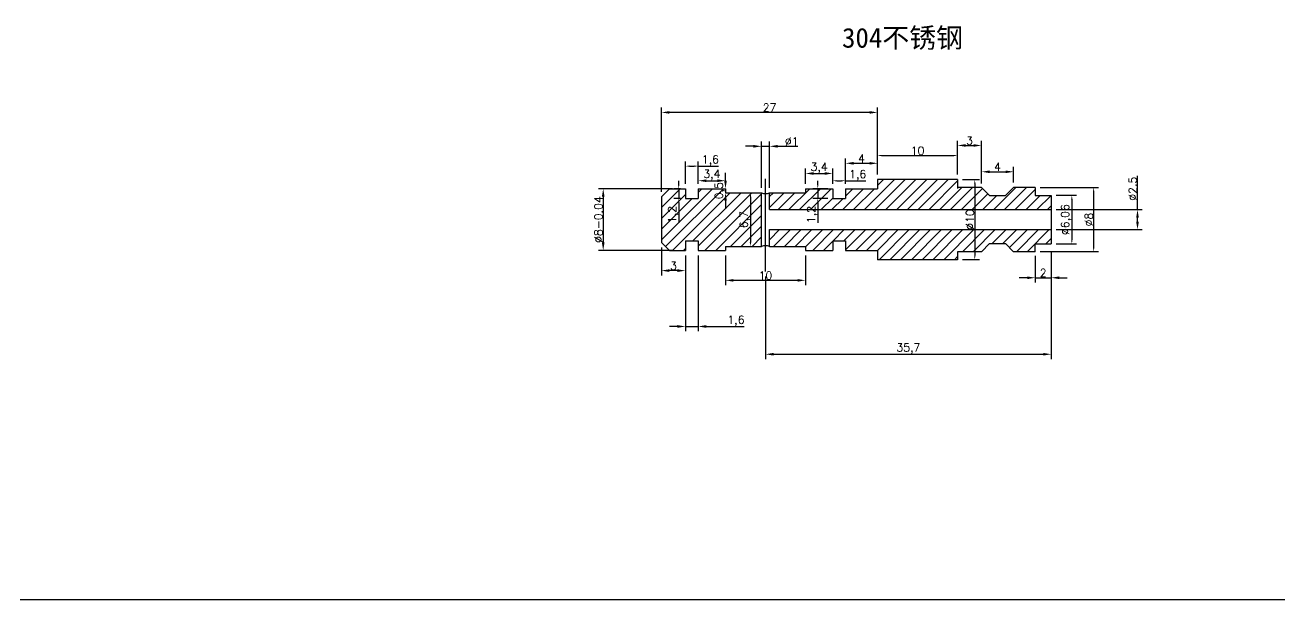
# Model space of a CAD drawing. Header units: millimetres. Extents: x 6817 to 15937, y -5221 to -164.
# Drawn here: x 9699.4 to 9856.1, y -1694 to -1622.3 of the extents above; entities that cross this region are included whole.
import ezdxf

# ---------------------------------------------------------------- set-up
doc = ezdxf.new("R2010")
doc.units = ezdxf.units.MM
doc.linetypes.add('DASHDOTX3', pattern=[508, 254, -127, 0, -127])
doc.layers.add('中线', color=1, linetype='DASHDOTX3', lineweight=13)
doc.layers.add('粗线', color=7, linetype='Continuous', lineweight=80)
doc.layers.add('图层2', color=108, linetype='Continuous')
doc.styles.get("Standard").update_dxf_attribs({"font": 'txt', "bigfont": 'gbcbig.shx'})
doc.dimstyles.new('ISO-25', dxfattribs={"dimtxt": 1, "dimasz": 0.5, "dimexe": 0.6, "dimexo": 0.625, "dimgap": 0.1, "dimtad": 1, "dimtxsty": 'Standard', "dimcen": 2.5, "dimadec": 0, "dimazin": 0, "dimtfac": 1, "dimtmove": 0, "dimatfit": 3, "dimfxl": 0, "dimarcsym": 0})

# ---------------------------------------------------------------- blocks, each defined once
blk = doc.blocks.new('*D340')
at = {"color": 0, "lineweight": -2, "transparency": 16777216}
for p, q in [((9838.35, -1645.29), (9838.35, -1641.09)), ((9828.2, -1645.29), (9838.95, -1645.29)), ((9838.35, -1646.79), (9838.35, -1646.29)), ((9828.2, -1647.79), (9838.95, -1647.79))]:
    blk.add_line(p, q, dxfattribs=at)
at = {"color": 0, "transparency": 16777216}
for points in [[(9838.19, -1646.29), (9838.52, -1646.29), (9838.35, -1645.29)], [(9838.19, -1646.79), (9838.52, -1646.79), (9838.35, -1647.79)]]:
    blk.add_solid(points, dxfattribs=at)
at = {"layer": 'Defpoints', "color": 0, "transparency": 16777216}
for p in [(9827.57, -1645.29), (9838.35, -1645.29), (9827.57, -1647.79)]:
    blk.add_point(p, dxfattribs=at)
at = {"color": 0, "transparency": 16777216, "insert": (9837.75, -1642.69), "char_height": 1, "attachment_point": 5, "rotation": 90}
blk.add_mtext('%%c2.5', dxfattribs=at)
blk = doc.blocks.new('*D341')
at = {"color": 0, "lineweight": -2, "transparency": 16777216}
for p, q in [((9827.57, -1650.52), (9827.57, -1663.95)), ((9791.87, -1653.64), (9791.87, -1663.95)), ((9792.87, -1663.35), (9826.57, -1663.35))]:
    blk.add_line(p, q, dxfattribs=at)
at = {"color": 0, "transparency": 16777216}
for points in [[(9792.87, -1663.18), (9792.87, -1663.51), (9791.87, -1663.35)], [(9826.57, -1663.18), (9826.57, -1663.51), (9827.57, -1663.35)]]:
    blk.add_solid(points, dxfattribs=at)
at = {"layer": 'Defpoints', "color": 0, "transparency": 16777216}
for p in [(9827.57, -1649.89), (9791.87, -1653.02), (9827.57, -1663.35)]:
    blk.add_point(p, dxfattribs=at)
at = {"color": 0, "transparency": 16777216, "insert": (9809.72, -1662.66), "char_height": 1, "attachment_point": 5}
blk.add_mtext('35,7', dxfattribs=at)
blk = doc.blocks.new('*D342')
at = {"color": 0, "lineweight": -2, "transparency": 16777216}
for p, q in [((9791.37, -1642.57), (9791.37, -1636.79)), ((9792.37, -1642.57), (9792.37, -1636.79)), ((9790.37, -1637.39), (9789.37, -1637.39)), ((9791.37, -1637.39), (9792.37, -1637.39)), ((9793.37, -1637.39), (9795.91, -1637.39))]:
    blk.add_line(p, q, dxfattribs=at)
at = {"color": 0, "transparency": 16777216}
for points in [[(9790.37, -1637.23), (9790.37, -1637.56), (9791.37, -1637.39)], [(9793.37, -1637.23), (9793.37, -1637.56), (9792.37, -1637.39)]]:
    blk.add_solid(points, dxfattribs=at)
at = {"layer": 'Defpoints', "color": 0, "transparency": 16777216}
for p in [(9792.37, -1637.39), (9791.37, -1643.19), (9792.37, -1643.19)]:
    blk.add_point(p, dxfattribs=at)
at = {"color": 0, "transparency": 16777216, "insert": (9795.14, -1636.79), "char_height": 1, "attachment_point": 5}
blk.add_mtext('%%c1', dxfattribs=at)
blk = doc.blocks.new('*D343')
at = {"color": 0, "lineweight": -2, "transparency": 16777216}
for p, q in [((9778.87, -1643.07), (9778.87, -1632.56)), ((9804.87, -1633.16), (9779.87, -1633.16)), ((9805.87, -1639.42), (9805.87, -1632.56))]:
    blk.add_line(p, q, dxfattribs=at)
at = {"color": 0, "transparency": 16777216}
for points in [[(9779.87, -1633), (9779.87, -1633.33), (9778.87, -1633.16)], [(9804.87, -1633), (9804.87, -1633.33), (9805.87, -1633.16)]]:
    blk.add_solid(points, dxfattribs=at)
at = {"layer": 'Defpoints', "color": 0, "transparency": 16777216}
for p in [(9778.87, -1633.16), (9805.87, -1640.04), (9778.87, -1643.69)]:
    blk.add_point(p, dxfattribs=at)
at = {"color": 0, "transparency": 16777216, "insert": (9792.37, -1632.56), "char_height": 1, "attachment_point": 5}
blk.add_mtext('27', dxfattribs=at)
blk = doc.blocks.new('*D344')
at = {"color": 0, "lineweight": -2, "transparency": 16777216}
for p, q in [((9780.25, -1642.69), (9770.99, -1642.69)), ((9771.59, -1643.69), (9771.59, -1649.39)), ((9780.25, -1650.39), (9770.99, -1650.39))]:
    blk.add_line(p, q, dxfattribs=at)
at = {"color": 0, "transparency": 16777216}
for points in [[(9771.42, -1643.69), (9771.76, -1643.69), (9771.59, -1642.69)], [(9771.42, -1649.39), (9771.76, -1649.39), (9771.59, -1650.39)]]:
    blk.add_solid(points, dxfattribs=at)
at = {"layer": 'Defpoints', "color": 0, "transparency": 16777216}
for p in [(9780.87, -1642.69), (9771.59, -1650.39), (9780.87, -1650.39)]:
    blk.add_point(p, dxfattribs=at)
at = {"color": 0, "transparency": 16777216, "insert": (9770.99, -1646.54), "char_height": 1, "attachment_point": 5, "rotation": 90}
blk.add_mtext('%%C8-0.04', dxfattribs=at)
blk = doc.blocks.new('*D285')
at = {"color": 0, "lineweight": -2, "transparency": 16777216}
for p, q in [((9781.87, -1651.02), (9781.87, -1660.48)), ((9783.47, -1651.02), (9783.47, -1660.48)), ((9780.87, -1659.88), (9779.87, -1659.88)), ((9781.87, -1659.88), (9783.47, -1659.88)), ((9784.47, -1659.88), (9789.2, -1659.88))]:
    blk.add_line(p, q, dxfattribs=at)
at = {"color": 0, "transparency": 16777216}
for points in [[(9780.87, -1659.71), (9780.87, -1660.05), (9781.87, -1659.88)], [(9784.47, -1659.71), (9784.47, -1660.05), (9783.47, -1659.88)]]:
    blk.add_solid(points, dxfattribs=at)
at = {"layer": 'Defpoints', "color": 0, "transparency": 16777216}
for p in [(9781.87, -1650.39), (9783.47, -1650.39), (9783.47, -1659.88)]:
    blk.add_point(p, dxfattribs=at)
at = {"color": 0, "transparency": 16777216, "insert": (9788.18, -1659.2), "char_height": 1, "attachment_point": 5}
blk.add_mtext('1,6', dxfattribs=at)
blk = doc.blocks.new('*D345')
at = {"color": 0, "lineweight": -2, "transparency": 16777216}
for p, q in [((9786.87, -1641.69), (9786.87, -1640.69)), ((9786.25, -1642.69), (9786.27, -1642.69)), ((9786.25, -1643.19), (9786.27, -1643.19)), ((9786.87, -1642.69), (9786.87, -1643.19)), ((9786.87, -1644.19), (9786.87, -1645.19))]:
    blk.add_line(p, q, dxfattribs=at)
at = {"color": 0, "transparency": 16777216}
for points in [[(9786.71, -1641.69), (9787.04, -1641.69), (9786.87, -1642.69)], [(9786.71, -1644.19), (9787.04, -1644.19), (9786.87, -1643.19)]]:
    blk.add_solid(points, dxfattribs=at)
at = {"layer": 'Defpoints', "color": 0, "transparency": 16777216}
for p in [(9786.87, -1642.69), (9786.87, -1643.19), (9786.87, -1643.19)]:
    blk.add_point(p, dxfattribs=at)
at = {"color": 0, "lineweight": -2, "transparency": 16777216, "insert": (9786.19, -1642.94), "char_height": 1, "attachment_point": 5, "rotation": 90}
blk.add_mtext('0,5', dxfattribs=at)
blk = doc.blocks.new('*D346')
at = {"color": 0, "lineweight": -2, "transparency": 16777216}
for p, q in [((9783.47, -1642.07), (9783.47, -1641.09)), ((9786.87, -1642.07), (9786.87, -1641.09)), ((9784.47, -1641.69), (9785.87, -1641.69))]:
    blk.add_line(p, q, dxfattribs=at)
at = {"color": 0, "transparency": 16777216}
for points in [[(9784.47, -1641.52), (9784.47, -1641.85), (9783.47, -1641.69)], [(9785.87, -1641.52), (9785.87, -1641.85), (9786.87, -1641.69)]]:
    blk.add_solid(points, dxfattribs=at)
at = {"layer": 'Defpoints', "color": 0, "transparency": 16777216}
for p in [(9783.47, -1642.69), (9786.87, -1641.69), (9786.87, -1642.69)]:
    blk.add_point(p, dxfattribs=at)
at = {"color": 0, "lineweight": -2, "transparency": 16777216, "insert": (9785.17, -1641), "char_height": 1, "attachment_point": 5}
blk.add_mtext('3,4', dxfattribs=at)
blk = doc.blocks.new('*D347')
at = {"color": 0, "lineweight": -2, "transparency": 16777216}
for p, q in [((9786.87, -1651.02), (9786.87, -1654.72)), ((9796.87, -1651.02), (9796.87, -1654.72)), ((9787.87, -1654.12), (9795.87, -1654.12))]:
    blk.add_line(p, q, dxfattribs=at)
at = {"color": 0, "transparency": 16777216}
for points in [[(9787.87, -1653.96), (9787.87, -1654.29), (9786.87, -1654.12)], [(9795.87, -1653.96), (9795.87, -1654.29), (9796.87, -1654.12)]]:
    blk.add_solid(points, dxfattribs=at)
at = {"layer": 'Defpoints', "color": 0, "transparency": 16777216}
for p in [(9786.87, -1650.39), (9796.87, -1650.39), (9796.87, -1654.12)]:
    blk.add_point(p, dxfattribs=at)
at = {"color": 0, "transparency": 16777216, "insert": (9791.87, -1653.52), "char_height": 1, "attachment_point": 5}
blk.add_mtext('10', dxfattribs=at)
blk = doc.blocks.new('*D348')
at = {"color": 0, "lineweight": -2, "transparency": 16777216}
for p, q in [((9796.87, -1642.07), (9796.87, -1640.18)), ((9797.87, -1640.78), (9799.27, -1640.78)), ((9800.27, -1642.07), (9800.27, -1640.18))]:
    blk.add_line(p, q, dxfattribs=at)
at = {"color": 0, "transparency": 16777216}
for points in [[(9797.87, -1640.62), (9797.87, -1640.95), (9796.87, -1640.78)], [(9799.27, -1640.62), (9799.27, -1640.95), (9800.27, -1640.78)]]:
    blk.add_solid(points, dxfattribs=at)
at = {"layer": 'Defpoints', "color": 0, "transparency": 16777216}
for p in [(9800.27, -1640.78), (9796.87, -1642.69), (9800.27, -1642.69)]:
    blk.add_point(p, dxfattribs=at)
at = {"color": 0, "lineweight": -2, "transparency": 16777216, "insert": (9798.57, -1640.1), "char_height": 1, "attachment_point": 5}
blk.add_mtext('3,4', dxfattribs=at)
blk = doc.blocks.new('*D349')
at = {"color": 0, "lineweight": -2, "transparency": 16777216}
for p, q in [((9801.87, -1642.07), (9801.87, -1638.91)), ((9802.87, -1639.51), (9804.87, -1639.51)), ((9805.87, -1640.92), (9805.87, -1638.91))]:
    blk.add_line(p, q, dxfattribs=at)
at = {"color": 0, "transparency": 16777216}
for points in [[(9802.87, -1639.35), (9802.87, -1639.68), (9801.87, -1639.51)], [(9804.87, -1639.35), (9804.87, -1639.68), (9805.87, -1639.51)]]:
    blk.add_solid(points, dxfattribs=at)
at = {"layer": 'Defpoints', "color": 0, "transparency": 16777216}
for p in [(9805.87, -1639.51), (9805.87, -1641.54), (9801.87, -1642.69)]:
    blk.add_point(p, dxfattribs=at)
at = {"color": 0, "lineweight": -2, "transparency": 16777216, "insert": (9803.87, -1638.91), "char_height": 1, "attachment_point": 5}
blk.add_mtext('4', dxfattribs=at)
blk = doc.blocks.new('*D350')
at = {"color": 0, "lineweight": -2, "transparency": 16777216}
for p, q in [((9815.87, -1640.92), (9815.87, -1636.69)), ((9818.87, -1641.92), (9818.87, -1636.69)), ((9816.87, -1637.29), (9817.87, -1637.29))]:
    blk.add_line(p, q, dxfattribs=at)
at = {"color": 0, "transparency": 16777216}
for points in [[(9816.87, -1637.12), (9816.87, -1637.45), (9815.87, -1637.29)], [(9817.87, -1637.12), (9817.87, -1637.45), (9818.87, -1637.29)]]:
    blk.add_solid(points, dxfattribs=at)
at = {"layer": 'Defpoints', "color": 0, "transparency": 16777216}
for p in [(9818.87, -1637.29), (9815.87, -1641.54), (9818.87, -1642.54)]:
    blk.add_point(p, dxfattribs=at)
at = {"color": 0, "transparency": 16777216, "insert": (9817.37, -1636.69), "char_height": 1, "attachment_point": 5}
blk.add_mtext('3', dxfattribs=at)
blk = doc.blocks.new('*D351')
at = {"color": 0, "lineweight": -2, "transparency": 16777216}
for p, q in [((9818.87, -1642.02), (9818.87, -1639.97)), ((9822.87, -1641.92), (9822.87, -1639.97)), ((9819.87, -1640.57), (9821.87, -1640.57))]:
    blk.add_line(p, q, dxfattribs=at)
at = {"color": 0, "transparency": 16777216}
for points in [[(9819.87, -1640.41), (9819.87, -1640.74), (9818.87, -1640.57)], [(9821.87, -1640.41), (9821.87, -1640.74), (9822.87, -1640.57)]]:
    blk.add_solid(points, dxfattribs=at)
at = {"layer": 'Defpoints', "color": 0, "transparency": 16777216}
for p in [(9822.87, -1640.57), (9818.87, -1642.64), (9822.87, -1642.54)]:
    blk.add_point(p, dxfattribs=at)
at = {"color": 0, "lineweight": -2, "transparency": 16777216, "insert": (9820.87, -1639.97), "char_height": 1, "attachment_point": 5}
blk.add_mtext('4', dxfattribs=at)
blk = doc.blocks.new('*D286')
at = {"color": 0, "lineweight": -2, "transparency": 16777216}
for p, q in [((9825.57, -1651.07), (9825.57, -1654.4)), ((9824.57, -1653.8), (9823.57, -1653.8)), ((9825.57, -1653.8), (9827.57, -1653.8)), ((9827.57, -1653.17), (9827.57, -1653.2)), ((9828.57, -1653.8), (9829.57, -1653.8))]:
    blk.add_line(p, q, dxfattribs=at)
at = {"color": 0, "transparency": 16777216}
for points in [[(9824.57, -1653.63), (9824.57, -1653.97), (9825.57, -1653.8)], [(9828.57, -1653.63), (9828.57, -1653.97), (9827.57, -1653.8)]]:
    blk.add_solid(points, dxfattribs=at)
at = {"layer": 'Defpoints', "color": 0, "transparency": 16777216}
for p in [(9825.57, -1650.44), (9827.57, -1653.8), (9827.57, -1653.8)]:
    blk.add_point(p, dxfattribs=at)
at = {"color": 0, "transparency": 16777216, "insert": (9826.57, -1653.2), "char_height": 1, "attachment_point": 5}
blk.add_mtext('2', dxfattribs=at)
blk = doc.blocks.new('*D352')
at = {"color": 0, "lineweight": -2, "transparency": 16777216}
for p, q in [((9778.87, -1650.02), (9778.87, -1653.51)), ((9781.87, -1651.02), (9781.87, -1653.51)), ((9780.87, -1652.91), (9779.87, -1652.91))]:
    blk.add_line(p, q, dxfattribs=at)
at = {"color": 0, "transparency": 16777216}
for points in [[(9779.87, -1652.74), (9779.87, -1653.08), (9778.87, -1652.91)], [(9780.87, -1652.74), (9780.87, -1653.08), (9781.87, -1652.91)]]:
    blk.add_solid(points, dxfattribs=at)
at = {"layer": 'Defpoints', "color": 0, "transparency": 16777216}
for p in [(9778.87, -1649.39), (9781.87, -1650.39), (9778.87, -1652.91)]:
    blk.add_point(p, dxfattribs=at)
at = {"color": 0, "transparency": 16777216, "insert": (9780.37, -1652.31), "char_height": 1, "attachment_point": 5}
blk.add_mtext('3', dxfattribs=at)
blk = doc.blocks.new('*D432')
at = {"layer": 'Defpoints', "color": 0, "linetype": 'ByBlock', "transparency": 16777216}
for p in [(9825.57, -1642.54), (9825.57, -1650.54), (9832.87, -1650.54)]:
    blk.add_point(p, dxfattribs=at)
at = {"layer": '图层2', "color": 0, "linetype": 'ByBlock', "lineweight": -2, "transparency": 16777216}
for p, q in [((9826.2, -1642.54), (9833.47, -1642.54)), ((9832.87, -1643.04), (9832.87, -1650.04)), ((9826.2, -1650.54), (9833.47, -1650.54))]:
    blk.add_line(p, q, dxfattribs=at)
at = {"layer": '图层2', "color": 0, "linetype": 'ByBlock', "transparency": 16777216}
for points in [[(9832.79, -1643.04), (9832.96, -1643.04), (9832.87, -1642.54)], [(9832.79, -1650.04), (9832.96, -1650.04), (9832.87, -1650.54)]]:
    blk.add_solid(points, dxfattribs=at)
at = {"layer": '图层2', "color": 0, "linetype": 'ByBlock', "transparency": 16777216, "insert": (9832.27, -1646.54), "char_height": 1, "attachment_point": 5, "rotation": 90}
blk.add_mtext('%%C8', dxfattribs=at)
blk = doc.blocks.new('*D433')
at = {"layer": 'Defpoints', "color": 0, "linetype": 'ByBlock', "transparency": 16777216}
for p in [(9827.57, -1643.51), (9827.57, -1649.57), (9830.15, -1649.57)]:
    blk.add_point(p, dxfattribs=at)
at = {"layer": '图层2', "color": 0, "linetype": 'ByBlock', "lineweight": -2, "transparency": 16777216}
for p, q in [((9828.2, -1643.51), (9830.75, -1643.51)), ((9830.15, -1644.01), (9830.15, -1649.07)), ((9828.2, -1649.57), (9830.75, -1649.57))]:
    blk.add_line(p, q, dxfattribs=at)
at = {"layer": '图层2', "color": 0, "linetype": 'ByBlock', "transparency": 16777216}
for points in [[(9830.06, -1644.01), (9830.23, -1644.01), (9830.15, -1643.51)], [(9830.06, -1649.07), (9830.23, -1649.07), (9830.15, -1649.57)]]:
    blk.add_solid(points, dxfattribs=at)
at = {"layer": '图层2', "color": 0, "linetype": 'ByBlock', "transparency": 16777216, "insert": (9829.46, -1646.54), "char_height": 1, "attachment_point": 5, "rotation": 90}
blk.add_mtext('%%C6,06', dxfattribs=at)
blk = doc.blocks.new('*D434')
at = {"layer": 'Defpoints', "color": 0, "linetype": 'ByBlock', "transparency": 16777216}
for p in [(9815.87, -1641.54), (9815.87, -1651.54), (9818.02, -1651.54)]:
    blk.add_point(p, dxfattribs=at)
at = {"layer": '图层2', "color": 0, "linetype": 'ByBlock', "lineweight": -2, "transparency": 16777216}
for p, q in [((9816.5, -1641.54), (9818.62, -1641.54)), ((9818.02, -1642.04), (9818.02, -1651.04)), ((9816.5, -1651.54), (9818.62, -1651.54))]:
    blk.add_line(p, q, dxfattribs=at)
at = {"layer": '图层2', "color": 0, "linetype": 'ByBlock', "transparency": 16777216}
for points in [[(9817.94, -1642.04), (9818.1, -1642.04), (9818.02, -1641.54)], [(9817.94, -1651.04), (9818.1, -1651.04), (9818.02, -1651.54)]]:
    blk.add_solid(points, dxfattribs=at)
at = {"layer": '图层2', "color": 0, "linetype": 'ByBlock', "transparency": 16777216, "insert": (9817.42, -1646.54), "char_height": 1, "attachment_point": 5, "rotation": 90}
blk.add_mtext('%%C10', dxfattribs=at)
blk = doc.blocks.new('*D435')
at = {"layer": 'Defpoints', "color": 0, "linetype": 'ByBlock', "transparency": 16777216}
for p in [(9815.87, -1638.55), (9805.87, -1641.54), (9815.87, -1641.54)]:
    blk.add_point(p, dxfattribs=at)
at = {"layer": '图层2', "color": 0, "linetype": 'ByBlock', "lineweight": -2, "transparency": 16777216}
for p, q in [((9805.87, -1640.92), (9805.87, -1637.95)), ((9815.87, -1640.92), (9815.87, -1637.95)), ((9806.37, -1638.55), (9815.37, -1638.55))]:
    blk.add_line(p, q, dxfattribs=at)
at = {"layer": '图层2', "color": 0, "linetype": 'ByBlock', "transparency": 16777216}
for points in [[(9806.37, -1638.46), (9806.37, -1638.63), (9805.87, -1638.55)], [(9815.37, -1638.46), (9815.37, -1638.63), (9815.87, -1638.55)]]:
    blk.add_solid(points, dxfattribs=at)
at = {"layer": '图层2', "color": 0, "linetype": 'ByBlock', "transparency": 16777216, "insert": (9810.87, -1637.95), "char_height": 1, "attachment_point": 5}
blk.add_mtext('10', dxfattribs=at)
blk = doc.blocks.new('*D436')
at = {"layer": 'Defpoints', "color": 0, "linetype": 'ByBlock', "transparency": 16777216}
for p in [(9800.27, -1642.69), (9801.87, -1641.69), (9801.87, -1642.69)]:
    blk.add_point(p, dxfattribs=at)
at = {"layer": '图层2', "color": 0, "linetype": 'ByBlock', "lineweight": -2, "transparency": 16777216}
for p, q in [((9800.27, -1642.07), (9800.27, -1641.09)), ((9801.87, -1642.07), (9801.87, -1641.09)), ((9800.77, -1641.69), (9801.37, -1641.69)), ((9801.87, -1641.69), (9804.41, -1641.69))]:
    blk.add_line(p, q, dxfattribs=at)
at = {"layer": '图层2', "color": 0, "linetype": 'ByBlock', "transparency": 16777216}
for points in [[(9800.77, -1641.61), (9800.77, -1641.78), (9800.27, -1641.69)], [(9801.37, -1641.61), (9801.37, -1641.78), (9801.87, -1641.69)]]:
    blk.add_solid(points, dxfattribs=at)
at = {"layer": '图层2', "color": 0, "linetype": 'ByBlock', "transparency": 16777216, "insert": (9803.39, -1641.01), "char_height": 1, "attachment_point": 5}
blk.add_mtext('1,6', dxfattribs=at)
blk = doc.blocks.new('*D437')
at = {"layer": 'Defpoints', "color": 0, "linetype": 'ByBlock', "transparency": 16777216}
for p in [(9798.4, -1642.69), (9800.27, -1642.69), (9800.27, -1643.89)]:
    blk.add_point(p, dxfattribs=at)
at = {"layer": '图层2', "color": 0, "linetype": 'ByBlock', "lineweight": -2, "transparency": 16777216}
for p, q in [((9799.65, -1642.69), (9797.8, -1642.69)), ((9798.4, -1642.19), (9798.4, -1641.69)), ((9798.4, -1642.69), (9798.4, -1643.89)), ((9799.65, -1643.89), (9797.8, -1643.89)), ((9798.4, -1644.39), (9798.4, -1646.93))]:
    blk.add_line(p, q, dxfattribs=at)
at = {"layer": '图层2', "color": 0, "linetype": 'ByBlock', "transparency": 16777216}
for points in [[(9798.32, -1642.19), (9798.49, -1642.19), (9798.4, -1642.69)], [(9798.32, -1644.39), (9798.49, -1644.39), (9798.4, -1643.89)]]:
    blk.add_solid(points, dxfattribs=at)
at = {"layer": '图层2', "color": 0, "linetype": 'ByBlock', "transparency": 16777216, "insert": (9797.72, -1645.91), "char_height": 1, "attachment_point": 5, "rotation": 90}
blk.add_mtext('1,2', dxfattribs=at)
blk = doc.blocks.new('*D438')
at = {"layer": 'Defpoints', "color": 0, "linetype": 'ByBlock', "transparency": 16777216}
for p in [(9781.87, -1642.69), (9781.02, -1643.89), (9781.87, -1643.89)]:
    blk.add_point(p, dxfattribs=at)
at = {"layer": '图层2', "color": 0, "linetype": 'ByBlock', "lineweight": -2, "transparency": 16777216}
for p, q in [((9781.25, -1642.69), (9780.42, -1642.69)), ((9781.02, -1642.19), (9781.02, -1641.69)), ((9781.02, -1642.69), (9781.02, -1643.89)), ((9781.25, -1643.89), (9780.42, -1643.89)), ((9781.02, -1644.39), (9781.02, -1646.93))]:
    blk.add_line(p, q, dxfattribs=at)
at = {"layer": '图层2', "color": 0, "linetype": 'ByBlock', "transparency": 16777216}
for points in [[(9780.94, -1642.19), (9781.11, -1642.19), (9781.02, -1642.69)], [(9780.94, -1644.39), (9781.11, -1644.39), (9781.02, -1643.89)]]:
    blk.add_solid(points, dxfattribs=at)
at = {"layer": '图层2', "color": 0, "linetype": 'ByBlock', "transparency": 16777216, "insert": (9780.34, -1645.91), "char_height": 1, "attachment_point": 5, "rotation": 90}
blk.add_mtext('1,2', dxfattribs=at)
blk = doc.blocks.new('*D292')
at = {"layer": 'Defpoints', "color": 0, "linetype": 'ByBlock', "transparency": 16777216}
for p in [(9783.47, -1639.87), (9781.87, -1642.69), (9783.47, -1642.69)]:
    blk.add_point(p, dxfattribs=at)
at = {"layer": '图层2', "color": 0, "linetype": 'ByBlock', "lineweight": -2, "transparency": 16777216}
for p, q in [((9781.87, -1642.07), (9781.87, -1639.27)), ((9782.37, -1639.87), (9782.97, -1639.87)), ((9783.47, -1642.07), (9783.47, -1639.27)), ((9783.47, -1639.87), (9786.01, -1639.87))]:
    blk.add_line(p, q, dxfattribs=at)
at = {"layer": '图层2', "color": 0, "linetype": 'ByBlock', "transparency": 16777216}
for points in [[(9782.37, -1639.78), (9782.37, -1639.95), (9781.87, -1639.87)], [(9782.97, -1639.78), (9782.97, -1639.95), (9783.47, -1639.87)]]:
    blk.add_solid(points, dxfattribs=at)
at = {"layer": '图层2', "color": 0, "linetype": 'ByBlock', "transparency": 16777216, "insert": (9784.99, -1639.18), "char_height": 1, "attachment_point": 5}
blk.add_mtext('1,6', dxfattribs=at)
blk = doc.blocks.new('*D1382')
at = {"layer": 'Defpoints', "color": 0, "linetype": 'ByBlock', "transparency": 16777216}
for p in [(9788.25, -1643.19), (9788.25, -1649.89), (9789.99, -1649.89)]:
    blk.add_point(p, dxfattribs=at)
at = {"layer": '图层2', "color": 0, "linetype": 'ByBlock', "lineweight": -2, "transparency": 16777216}
for p, q in [((9788.87, -1643.19), (9790.59, -1643.19)), ((9789.99, -1643.69), (9789.99, -1649.39)), ((9788.87, -1649.89), (9790.59, -1649.89))]:
    blk.add_line(p, q, dxfattribs=at)
at = {"layer": '图层2', "color": 0, "linetype": 'ByBlock', "transparency": 16777216}
for points in [[(9789.9, -1643.69), (9790.07, -1643.69), (9789.99, -1643.19)], [(9789.9, -1649.39), (9790.07, -1649.39), (9789.99, -1649.89)]]:
    blk.add_solid(points, dxfattribs=at)
at = {"layer": '图层2', "color": 0, "linetype": 'ByBlock', "transparency": 16777216, "insert": (9789.3, -1646.54), "char_height": 1, "attachment_point": 5, "rotation": 90}
blk.add_mtext('6,7', dxfattribs=at)

msp = doc.modelspace()

# ---------------------------------------------------------------- hatches: boundary and pattern name
at = {"layer": '图层2', "linetype": 'ByBlock', "lineweight": -2}
h = msp.add_hatch(dxfattribs=at)
h.set_pattern_fill('ANSI31', color=4, scale=0.3)
h.set_pattern_definition([(45, (5542.121, 299.759), (-0.6735192, 0.6735192), [])])
h.paths.add_polyline_path([(9791.375, -1643.195), (9786.875, -1643.195), (9786.875, -1642.695), (9783.475, -1642.695), (9783.475, -1643.895), (9781.875, -1643.895), (9781.875, -1642.695), (9779.875, -1642.695), (9778.875, -1643.695), (9778.875, -1649.395), (9779.875, -1650.395), (9781.875, -1650.395), (9781.875, -1649.195), (9783.475, -1649.195), (9783.475, -1650.395), (9786.875, -1650.395), (9786.875, -1649.895), (9791.375, -1649.895)])
h.paths.add_polyline_path([(9827.575, -1643.515), (9825.575, -1643.515), (9825.575, -1642.545), (9822.875, -1642.545), (9821.875, -1643.545), (9819.875, -1643.545), (9818.875, -1642.545), (9815.875, -1642.545), (9815.875, -1641.545), (9805.875, -1641.545), (9805.875, -1642.695), (9801.875, -1642.695), (9801.875, -1643.895), (9800.275, -1643.895), (9800.275, -1642.695), (9796.875, -1642.695), (9796.875, -1643.195), (9792.375, -1643.195), (9792.375, -1645.295), (9827.575, -1645.295)])
h.paths.add_polyline_path([(9827.575, -1647.795), (9792.375, -1647.795), (9792.375, -1649.895), (9796.875, -1649.895), (9796.875, -1650.395), (9800.275, -1650.395), (9800.275, -1649.195), (9801.875, -1649.195), (9801.875, -1650.395), (9805.875, -1650.395), (9805.875, -1651.545), (9815.875, -1651.545), (9815.875, -1650.545), (9818.875, -1650.545), (9819.875, -1649.545), (9821.875, -1649.545), (9822.875, -1650.545), (9825.575, -1650.545), (9825.575, -1649.575), (9827.575, -1649.575)])

# ---------------------------------------------------------------- linework, layer by layer
at = {"layer": '中线', "lineweight": -2, "ltscale": 0.1}
msp.add_line((9791.875, -1653.02), (9791.875, -1641.473), dxfattribs=at)
at = {"layer": '图层2', "color": 2, "linetype": 'ByBlock'}
msp.add_line((10175.615, -1694.006), (9494.427, -1694.006), dxfattribs=at)
at = {"layer": '粗线', "lineweight": -2}
for p, q in [((9805.875, -1641.545), (9805.875, -1642.695)), ((9815.875, -1641.545), (9805.875, -1641.545)), ((9815.875, -1641.545), (9815.875, -1642.645)), ((9778.875, -1643.695), (9779.875, -1642.695)), ((9779.875, -1642.695), (9781.875, -1642.695)), ((9781.875, -1642.695), (9781.875, -1643.895)), ((9783.475, -1642.695), (9783.475, -1643.895)), ((9783.475, -1642.695), (9786.875, -1642.695)), ((9786.875, -1642.695), (9786.875, -1643.195)), ((9786.875, -1643.195), (9791.375, -1643.195)), ((9791.375, -1649.895), (9791.375, -1643.195)), ((9792.375, -1643.195), (9796.875, -1643.195)), ((9792.375, -1645.295), (9792.375, -1643.195)), ((9796.875, -1642.695), (9796.875, -1643.195)), ((9796.875, -1642.695), (9800.275, -1642.695)), ((9800.275, -1642.695), (9800.275, -1643.895)), ((9801.875, -1642.695), (9801.875, -1643.895)), ((9801.875, -1642.695), (9805.875, -1642.695)), ((9818.875, -1642.545), (9815.875, -1642.545)), ((9819.875, -1643.545), (9818.875, -1642.545)), ((9821.875, -1643.545), (9822.875, -1642.545)), ((9825.575, -1642.545), (9822.875, -1642.545)), ((9825.575, -1642.545), (9825.575, -1643.515)), ((9778.875, -1643.695), (9778.875, -1649.395)), ((9781.875, -1643.895), (9783.475, -1643.895)), ((9800.275, -1643.895), (9801.875, -1643.895)), ((9819.875, -1643.545), (9821.875, -1643.545)), ((9825.575, -1643.515), (9827.575, -1643.515)), ((9827.575, -1643.515), (9827.575, -1649.575)), ((9792.375, -1645.295), (9827.575, -1645.295)), ((9792.375, -1649.895), (9792.375, -1647.795)), ((9792.375, -1647.795), (9827.575, -1647.795)), ((9778.875, -1649.395), (9779.875, -1650.395)), ((9781.875, -1649.195), (9783.475, -1649.195)), ((9781.875, -1649.195), (9781.875, -1650.395)), ((9783.475, -1649.195), (9783.475, -1650.395)), ((9800.275, -1649.195), (9801.875, -1649.195)), ((9800.275, -1649.195), (9800.275, -1650.395)), ((9801.875, -1649.195), (9801.875, -1650.395)), ((9779.875, -1650.395), (9781.875, -1650.395)), ((9783.475, -1650.395), (9786.875, -1650.395)), ((9786.875, -1649.895), (9791.375, -1649.895)), ((9786.875, -1649.895), (9786.875, -1650.395)), ((9792.375, -1649.895), (9796.875, -1649.895)), ((9796.875, -1649.895), (9796.875, -1650.395)), ((9796.875, -1650.395), (9800.275, -1650.395)), ((9801.875, -1650.395), (9805.875, -1650.395)), ((9805.875, -1650.395), (9805.875, -1651.545)), ((9815.875, -1650.545), (9815.875, -1651.545)), ((9818.875, -1650.545), (9815.875, -1650.545)), ((9819.875, -1649.545), (9818.875, -1650.545)), ((9819.875, -1649.545), (9821.875, -1649.545)), ((9821.875, -1649.545), (9822.875, -1650.545)), ((9825.575, -1650.545), (9822.875, -1650.545)), ((9825.575, -1650.545), (9825.575, -1649.575)), ((9825.575, -1649.575), (9827.575, -1649.575)), ((9815.875, -1651.545), (9805.875, -1651.545))]:
    msp.add_line(p, q, dxfattribs=at)
for centre, start, end in [((9791.875, -1641.988), 247.48882, 292.51118), ((9791.875, -1651.101), 67.48882, 112.51118)]:
    msp.add_arc(centre, 1.306, start, end, dxfattribs=at)

# ---------------------------------------------------------------- texts
at = {"color": 2, "insert": (9801.432, -1622.617), "char_height": 2.46562, "width": 38.16509, "attachment_point": 1}
msp.add_mtext('{\\fSimSun|b0|i0|c134|p2;304不锈钢}', dxfattribs=at)

# ---------------------------------------------------------------- dimensions: what is measured, and where the dimension line sits
at = {"color": 3}
for base, p1, p2, picture, middle in [((9778.875, -1633.164), (9805.875, -1640.045), (9778.875, -1643.695), '*D343', (9792.375, -1632.564)), ((9818.875, -1637.287), (9815.875, -1641.545), (9818.875, -1642.545), '*D350', (9817.375, -1636.687)), ((9778.875, -1652.909), (9781.875, -1650.395), (9778.875, -1649.395), '*D352', (9780.375, -1652.309)), ((9796.875, -1654.123), (9786.875, -1650.395), (9796.875, -1650.395), '*D347', (9791.875, -1653.523)), ((9827.575, -1663.347), (9791.875, -1653.02), (9827.575, -1649.895), '*D341', (9809.725, -1662.664)), ((9827.575, -1653.8), (9825.575, -1650.445), (9827.575, -1653.8), '*D286', (9826.575, -1653.2))]:
    dim = msp.add_linear_dim(base=base, p1=p1, p2=p2, dimstyle='ISO-25', override={"dimasz": 1}, dxfattribs=at)
    dim.commit()
    dim.dimension.update_dxf_attribs({"geometry": picture, "text_midpoint": middle})
dim = msp.add_linear_dim(base=(9792.375, -1637.392), p1=(9791.375, -1643.195), p2=(9792.375, -1643.195), text='%%c1', dimstyle='ISO-25', override={"dimasz": 1}, dxfattribs=at)
dim.commit()
dim.dimension.update_dxf_attribs({"geometry": '*D342', "text_midpoint": (9795.141, -1636.792)})
at = {"color": 3, "lineweight": -2}
for base, p1, p2, picture, middle in [((9805.875, -1639.515), (9801.875, -1642.695), (9805.875, -1641.545), '*D349', (9803.875, -1638.915)), ((9800.275, -1640.782), (9796.875, -1642.695), (9800.275, -1642.695), '*D348', (9798.575, -1640.099)), ((9822.875, -1640.574), (9818.875, -1642.645), (9822.875, -1642.545), '*D351', (9820.875, -1639.974)), ((9786.875, -1641.686), (9783.475, -1642.695), (9786.875, -1642.695), '*D346', (9785.175, -1641.003))]:
    dim = msp.add_linear_dim(base=base, p1=p1, p2=p2, dimstyle='ISO-25', override={"dimasz": 1}, dxfattribs=at)
    dim.commit()
    dim.dimension.update_dxf_attribs({"geometry": picture, "text_midpoint": middle})
dim = msp.add_linear_dim(base=(9786.875, -1643.195), p1=(9786.875, -1642.695), p2=(9786.875, -1643.195), angle=90, dimstyle='ISO-25', override={"dimasz": 1}, dxfattribs=at)
dim.commit()
dim.dimension.update_dxf_attribs({"geometry": '*D345', "text_midpoint": (9786.875, -1642.945), "dimtype": 160})
at = {"color": 3}
for base, p1, p2, text, picture, middle in [((9838.354, -1645.295), (9827.575, -1647.795), (9827.575, -1645.295), '%%c2.5', '*D340', (9837.754, -1642.695)), ((9771.589, -1650.395), (9780.875, -1642.695), (9780.875, -1650.395), '%%C8-0.04', '*D344', (9770.989, -1646.545))]:
    dim = msp.add_linear_dim(base=base, p1=p1, p2=p2, angle=90, text=text, dimstyle='ISO-25', override={"dimasz": 1}, dxfattribs=at)
    dim.commit()
    dim.dimension.update_dxf_attribs({"geometry": picture, "text_midpoint": middle})
dim = msp.add_linear_dim(base=(9783.475, -1659.88), p1=(9781.875, -1650.395), p2=(9783.475, -1650.395), dimstyle='ISO-25', override={"dimasz": 1}, dxfattribs=at)
dim.commit()
dim.dimension.update_dxf_attribs({"geometry": '*D285', "text_midpoint": (9788.183, -1659.88), "dimtype": 160})
at = {"layer": '图层2', "color": 3, "linetype": 'ByBlock'}
for base, p1, p2, picture, middle in [((9815.875, -1638.548), (9805.875, -1641.545), (9815.875, -1641.545), '*D435', (9810.875, -1637.948)), ((9783.475, -1639.865), (9781.875, -1642.695), (9783.475, -1642.695), '*D292', (9784.991, -1639.182)), ((9801.875, -1641.694), (9800.275, -1642.695), (9801.875, -1642.695), '*D436', (9803.391, -1641.011))]:
    dim = msp.add_linear_dim(base=base, p1=p1, p2=p2, dimstyle='ISO-25', dxfattribs=at)
    dim.commit()
    dim.dimension.update_dxf_attribs({"geometry": picture, "text_midpoint": middle})
for base, p1, p2, picture, middle in [((9818.02, -1651.545), (9815.875, -1641.545), (9815.875, -1651.545), '*D434', (9817.42, -1646.545)), ((9832.874, -1650.545), (9825.575, -1642.545), (9825.575, -1650.545), '*D432', (9832.274, -1646.545)), ((9830.147, -1649.575), (9827.575, -1643.515), (9827.575, -1649.575), '*D433', (9829.464, -1646.545))]:
    dim = msp.add_linear_dim(base=base, p1=p1, p2=p2, angle=90, text='%%C<>', dimstyle='ISO-25', dxfattribs=at)
    dim.commit()
    dim.dimension.update_dxf_attribs({"geometry": picture, "text_midpoint": middle})
for base, p1, p2, picture, middle in [((9781.022, -1643.895), (9781.875, -1642.695), (9781.875, -1643.895), '*D438', (9780.339, -1645.911)), ((9789.986, -1649.895), (9788.246, -1643.195), (9788.246, -1649.895), '*D1382', (9789.303, -1646.545))]:
    dim = msp.add_linear_dim(base=base, p1=p1, p2=p2, angle=90, dimstyle='ISO-25', dxfattribs=at)
    dim.commit()
    dim.dimension.update_dxf_attribs({"geometry": picture, "text_midpoint": middle})
dim = msp.add_linear_dim(base=(9798.403, -1642.695), p1=(9800.275, -1643.895), p2=(9800.275, -1642.695), angle=90, dimstyle='ISO-25', dxfattribs=at)
dim.commit()
dim.dimension.update_dxf_attribs({"geometry": '*D437', "text_midpoint": (9798.403, -1645.911), "dimtype": 160})

doc.saveas('drawing.dxf')
